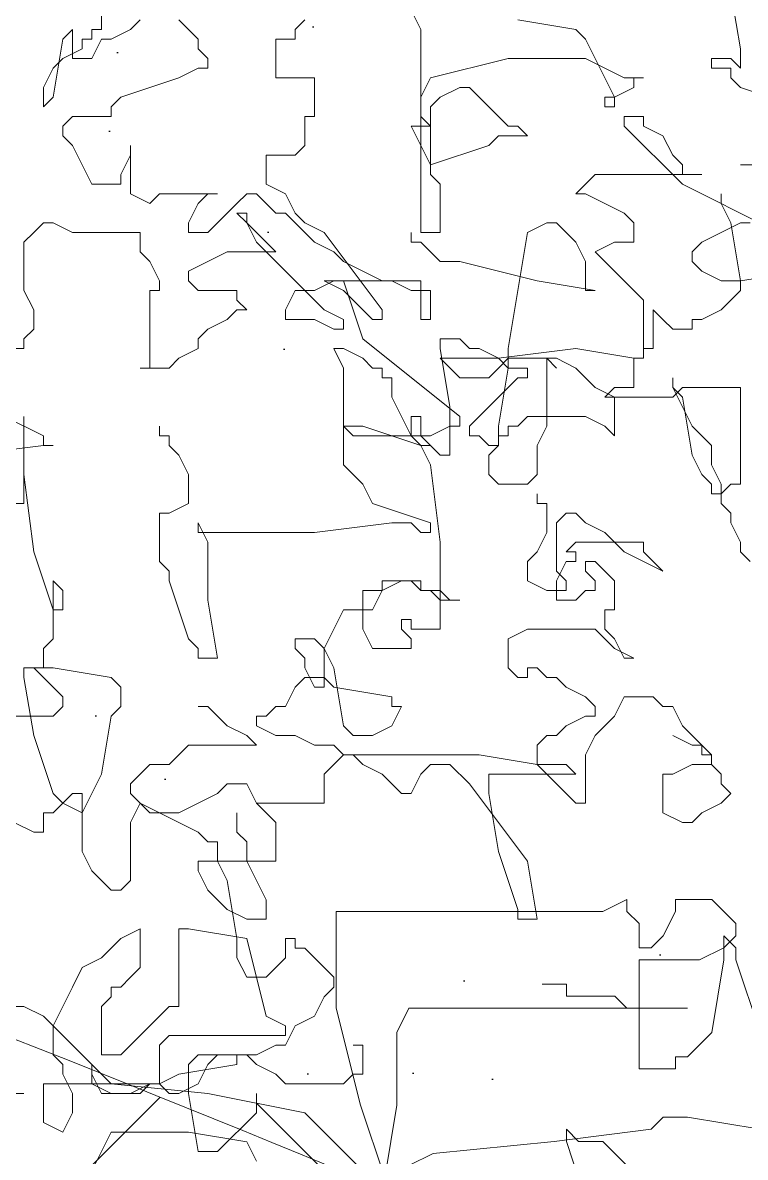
# Model space of a CAD drawing. Extents: x -95 to 325, y -1215 to -918.
# Drawn here: x 26.58 to 31.46, y -1082.41 to -1074.75 of the extents above; entities that cross this region are included whole.
import ezdxf

# ---------------------------------------------------------------- set-up
doc = ezdxf.new("R2010")
doc.units = 0
doc.layers.get('0').update_dxf_attribs({"linetype": 'CONTINUOUS'})
doc.layers.add('福建茶', color=76, linetype='CONTINUOUS')
doc.layers.add('马尼拉草', color=80, linetype='CONTINUOUS')

# ---------------------------------------------------------------- blocks, each defined once
blk = doc.blocks.new('tulia')
at = {"color": 3, "lineweight": 0}
for p, q in [((210.1475, 269.595), (210.0281, 269.953)), ((211.4376, 269.4535), (211.0557, 269.8351)), ((211.0434, 269.774), (210.9836, 269.4159)), ((211.1628, 269.4159), (211.0434, 269.774)), ((209.8489, 269.7143), (209.9684, 269.595)), ((210.9239, 269.7143), (210.8045, 269.6546)), ((211.3421, 269.7397), (211.6286, 269.4535)), ((211.6763, 269.692), (211.724, 269.5966)), ((212.4401, 269.6443), (212.4879, 269.7397)), ((210.8045, 269.6546), (210.2073, 269.595)), ((211.8195, 269.5966), (211.8673, 269.6443)), ((211.8673, 269.6443), (211.9627, 269.6443)), ((211.9627, 269.6443), (212.0105, 269.358)), ((212.3924, 269.5489), (212.4401, 269.6443)), ((210.2073, 269.595), (209.7295, 269.5353)), ((209.9684, 269.595), (210.0878, 269.595)), ((210.0878, 269.595), (210.1475, 269.5353)), ((210.1475, 269.5353), (210.1475, 269.595)), ((211.724, 269.5012), (211.8195, 269.5966)), ((211.724, 269.5966), (212.0105, 269.5489)), ((209.5503, 269.4756), (209.192, 269.5353)), ((209.7295, 269.5353), (209.6698, 269.4756)), ((212.0105, 269.5489), (212.3924, 269.5489)), ((212.5834, 269.4535), (212.6311, 269.5489)), ((212.6311, 269.5489), (212.7266, 269.5012)), ((209.6698, 269.4756), (209.5503, 269.4756)), ((211.6763, 269.4535), (211.724, 269.5012)), ((212.7266, 269.5012), (212.7266, 269.3103)), ((210.9836, 269.4159), (210.9836, 269.0579)), ((211.2822, 268.9385), (211.1628, 269.4159)), ((211.915, 269.358), (211.4376, 269.4535)), ((211.6286, 269.4535), (211.6763, 269.4057)), ((211.6763, 269.358), (211.6763, 269.4535)), ((211.6763, 269.4057), (211.6763, 269.358)), ((212.5834, 269.358), (212.5834, 269.4535)), ((212.3924, 269.3103), (211.915, 269.358)), ((211.9627, 269.3103), (212.0582, 269.358)), ((212.0105, 269.358), (212.0105, 269.2149)), ((212.0582, 269.358), (212.106, 269.358)), ((212.106, 269.358), (212.1537, 269.3103)), ((212.2014, 269.3103), (212.2492, 269.358)), ((212.2969, 269.358), (212.2014, 269.3103)), ((212.2492, 269.358), (212.3924, 269.358)), ((212.4401, 269.358), (212.2969, 269.358)), ((212.3924, 269.358), (212.4879, 269.3103)), ((212.4879, 269.2626), (212.4401, 269.358)), ((212.6311, 269.2626), (212.5834, 269.358)), ((213.5859, 269.358), (212.8221, 269.358)), ((212.8221, 269.358), (212.8698, 269.358)), ((211.2466, 269.3103), (211.1989, 269.2626)), ((211.5331, 269.3103), (211.2466, 269.3103)), ((211.5808, 269.2626), (211.5331, 269.3103)), ((211.915, 269.2149), (211.9627, 269.3103)), ((212.1537, 269.3103), (212.0582, 269.2626)), ((212.1537, 269.3103), (212.1537, 269.1195)), ((212.2014, 269.3103), (212.1537, 269.3103)), ((212.7266, 269.3103), (212.2014, 269.3103)), ((212.4401, 269.2626), (212.3924, 269.3103)), ((212.4879, 269.3103), (212.4879, 269.2149)), ((209.61, 269.1772), (209.61, 269.2369)), ((209.61, 269.2369), (209.7892, 269.2369)), ((209.7892, 269.2369), (209.7892, 268.6998)), ((211.1989, 269.2626), (211.1511, 269.2626)), ((211.1511, 269.2626), (211.1511, 269.1195)), ((211.6763, 269.2149), (211.5808, 269.2626)), ((212.0582, 269.2626), (211.7718, 269.2149)), ((212.4879, 269.2149), (212.4401, 269.2626)), ((212.4879, 269.2149), (212.4879, 269.2626)), ((212.6311, 269.2149), (212.6311, 269.2626)), ((211.724, 269.1672), (211.6763, 269.2149)), ((211.7718, 269.2149), (211.7718, 269.1672)), ((211.8673, 269.1672), (211.915, 269.2149)), ((212.0105, 269.2149), (211.9627, 269.1672)), ((212.5356, 269.1672), (212.4879, 269.2149)), ((212.6788, 269.1672), (212.6311, 269.2149)), ((209.4309, 269.0579), (209.5503, 269.1772)), ((209.5503, 269.1772), (209.61, 269.1772)), ((211.6763, 269.1672), (211.5808, 269.1195)), ((211.9627, 269.1672), (211.6763, 269.1672)), ((211.7718, 269.1672), (211.724, 269.1672)), ((211.8195, 269.1672), (211.8673, 269.1672)), ((212.2969, 269.1195), (212.3447, 269.1672)), ((212.3447, 269.1672), (212.4401, 269.1672)), ((212.4401, 269.1672), (212.4401, 268.9287)), ((212.6311, 269.0718), (212.5356, 269.1672)), ((212.6788, 269.0241), (212.6788, 269.1672)), ((211.1511, 269.1195), (211.1989, 269.1195)), ((211.5331, 269.1195), (211.4853, 269.0241)), ((211.5808, 269.1195), (211.5331, 269.1195)), ((212.106, 269.0718), (211.5331, 269.0718)), ((211.5331, 269.0718), (211.5331, 269.0241)), ((212.1537, 269.1195), (212.106, 269.0718)), ((212.2014, 269.0241), (212.2969, 269.1195)), ((212.7266, 268.9764), (212.6311, 269.0718)), ((209.192, 269.0579), (209.3114, 268.6998)), ((209.3712, 268.6998), (209.4309, 269.0579)), ((210.9836, 269.0579), (210.9239, 268.9385)), ((211.4853, 269.0241), (211.3898, 268.9764)), ((211.5331, 269.0241), (211.6286, 268.9764)), ((212.1537, 268.9764), (212.2014, 269.0241)), ((212.6311, 268.9287), (212.6788, 269.0241)), ((211.3898, 268.9764), (211.3421, 268.881)), ((211.6286, 268.9764), (211.724, 268.5948)), ((212.106, 268.9287), (212.1537, 268.9764)), ((212.8221, 268.9287), (212.7266, 268.9764)), ((210.9239, 268.9385), (209.5503, 268.9385)), ((209.5503, 268.9385), (209.8489, 268.9385)), ((209.8489, 268.9385), (209.9086, 268.8788)), ((211.2822, 268.4611), (211.2822, 268.9385)), ((212.0582, 268.5471), (212.0582, 268.9287)), ((212.0582, 268.9287), (212.106, 268.9287)), ((212.4401, 268.9287), (212.3924, 268.881)), ((212.5834, 268.8333), (212.6311, 268.9287)), ((212.9176, 268.9287), (212.8221, 268.9287)), ((209.9086, 268.8788), (210.1475, 268.8788)), ((210.1475, 268.8788), (210.1475, 268.8192)), ((211.3421, 268.881), (211.2944, 268.8333)), ((212.3924, 268.881), (212.3924, 268.8333)), ((210.1475, 268.8192), (210.267, 268.8192)), ((211.2944, 268.8333), (211.2944, 268.7856)), ((212.3447, 268.8333), (212.2969, 268.7856)), ((212.3924, 268.8333), (212.3447, 268.8333)), ((212.5356, 268.7379), (212.5834, 268.8333)), ((211.2944, 268.7856), (211.3421, 268.7379)), ((211.3421, 268.7379), (211.3898, 268.6902)), ((211.5331, 268.6902), (211.5808, 268.7379)), ((211.5808, 268.7379), (211.6286, 268.7856)), ((211.6286, 268.7856), (211.724, 268.7856)), ((211.724, 268.7856), (211.7718, 268.6902)), ((212.2969, 268.7856), (212.2492, 268.7379)), ((212.2492, 268.7379), (212.2492, 268.5471)), ((212.4401, 268.6902), (212.5356, 268.7379)), ((209.3114, 268.6998), (209.3114, 268.6401)), ((209.3712, 268.5805), (209.3712, 268.6998)), ((209.4906, 268.6998), (209.3712, 268.6401)), ((209.7892, 268.6998), (209.4906, 268.6998)), ((211.3898, 268.6902), (211.4376, 268.6425)), ((211.5331, 268.5948), (211.5331, 268.6902)), ((211.7718, 268.6902), (211.7718, 268.5948)), ((212.3447, 268.5948), (212.4401, 268.6902)), ((209.3114, 268.6401), (209.3712, 268.5805)), ((209.3712, 268.6401), (209.3114, 268.5805)), ((209.6698, 268.5805), (209.7295, 268.6401)), ((209.7295, 268.6401), (209.7892, 268.6401)), ((209.7892, 268.6401), (209.7892, 268.5208)), ((211.4376, 268.6425), (211.4853, 268.6425)), ((211.4853, 268.6425), (211.4853, 268.5948)), ((209.3114, 268.5805), (209.3114, 268.5208)), ((209.61, 268.4611), (209.6698, 268.5805)), ((211.4853, 268.5948), (211.5331, 268.5948)), ((211.724, 268.5948), (212.0105, 268.5471)), ((211.7718, 268.5948), (211.8195, 268.3085)), ((212.2492, 268.5471), (212.3447, 268.5948)), ((209.3114, 268.5208), (209.3712, 268.4611)), ((209.7892, 268.5208), (209.8489, 268.4611)), ((212.0105, 268.5471), (212.0582, 268.5471)), ((209.3712, 268.4611), (209.4309, 268.4014)), ((209.61, 268.4014), (209.61, 268.4611)), ((209.8489, 268.4611), (209.8489, 268.4014)), ((209.8489, 268.4014), (209.9684, 268.4611)), ((209.9684, 268.4611), (211.2822, 268.4611)), ((210.3395, 268.2131), (210.2918, 268.4994)), ((210.2918, 268.4994), (210.3873, 268.4994)), ((210.3873, 268.4994), (210.3873, 268.4517)), ((211.6286, 268.4039), (211.6286, 268.4994)), ((211.6286, 268.4994), (211.724, 268.4994)), ((211.724, 268.4994), (211.8195, 268.4517)), ((209.4309, 268.4014), (209.61, 268.4014)), ((210.3873, 268.4517), (210.4828, 268.1654)), ((211.6763, 268.3085), (211.6286, 268.4039)), ((211.8195, 268.4517), (211.915, 268.3562)), ((211.915, 268.3562), (211.9627, 268.2608)), ((212.2969, 268.3085), (212.3447, 268.3562)), ((212.3447, 268.3562), (212.3924, 268.3562)), ((212.3924, 268.3562), (212.4401, 268.3085)), ((211.724, 268.2131), (211.6763, 268.3085)), ((211.8195, 268.3085), (211.8673, 268.2131)), ((212.2969, 268.0223), (212.2969, 268.3085)), ((212.4401, 268.3085), (212.4879, 268.2608)), ((211.9627, 268.2608), (211.9627, 268.2131)), ((212.4879, 268.2608), (212.5356, 268.1654)), ((210.626, 267.8315), (210.3395, 268.2131)), ((211.9627, 268.2131), (211.5808, 268.2131)), ((211.5808, 268.2131), (211.5808, 268.0223)), ((211.724, 268.1177), (211.724, 268.2131)), ((211.8673, 268.2131), (211.8673, 268.1177)), ((210.4828, 268.1654), (210.5305, 267.8792)), ((211.7718, 268.07), (211.724, 268.1177)), ((211.8673, 268.1177), (211.915, 268.1177)), ((211.915, 268.1177), (211.9627, 268.07)), ((212.5356, 268.1654), (212.5356, 267.8792)), ((211.7718, 267.9746), (211.7718, 268.07)), ((211.9627, 268.07), (212.0582, 268.0223)), ((212.7266, 267.9746), (212.7266, 268.07)), ((212.7266, 268.07), (212.7743, 268.07)), ((212.7743, 268.07), (212.8698, 268.0223)), ((209.4802, 267.9746), (209.528, 268.0223)), ((209.528, 268.0223), (209.5757, 268.0223)), ((209.5757, 268.0223), (209.6712, 267.9746)), ((211.5808, 268.0223), (211.6763, 267.9269)), ((212.0582, 268.0223), (212.1537, 267.9746)), ((212.2492, 267.9269), (212.2969, 268.0223)), ((209.3847, 267.9269), (209.4802, 267.9746)), ((209.6712, 267.9746), (209.6712, 267.7838)), ((211.9627, 267.9269), (212.0582, 267.9746)), ((212.0582, 267.9746), (212.2014, 267.9746)), ((212.1537, 267.9746), (212.2492, 267.9269)), ((212.2014, 267.9746), (212.2492, 267.9269)), ((212.5356, 267.9746), (212.4879, 267.8792)), ((212.6311, 267.9269), (212.5356, 267.9746)), ((212.6311, 267.9269), (212.6788, 267.9746)), ((212.6788, 267.9746), (212.7266, 267.9746)), ((209.337, 267.8792), (209.3847, 267.9269)), ((210.0531, 267.6884), (210.0531, 267.9269)), ((210.0531, 267.9269), (210.1008, 267.9269)), ((210.1008, 267.9269), (210.1963, 267.8315)), ((211.3421, 267.7838), (211.3421, 267.9269)), ((211.3421, 267.9269), (211.6763, 267.9269)), ((211.6763, 267.9269), (211.724, 267.8315)), ((211.8673, 267.8792), (211.9627, 267.9269)), ((212.2492, 267.9269), (212.2969, 267.8792)), ((212.5834, 267.8792), (212.6311, 267.9269)), ((212.6788, 267.8792), (212.6311, 267.9269)), ((209.3847, 267.8315), (209.337, 267.8792)), ((210.5305, 267.8792), (210.5305, 267.7838)), ((210.9124, 267.8792), (210.8647, 267.7838)), ((210.9602, 267.8792), (210.9124, 267.8792)), ((211.0079, 267.8315), (210.9602, 267.8792)), ((211.8195, 267.8315), (211.8673, 267.8792)), ((212.2969, 267.8792), (212.2969, 267.8315)), ((212.4879, 267.8792), (212.4401, 267.7838)), ((212.5356, 267.8792), (212.5834, 267.8792)), ((212.7743, 267.593), (212.6788, 267.8792)), ((209.3847, 267.7838), (209.3847, 267.8315)), ((209.4325, 267.7361), (209.3847, 267.7838)), ((209.6234, 267.7838), (209.528, 267.7361)), ((209.6712, 267.7838), (209.6234, 267.7838)), ((210.5305, 267.7838), (210.1008, 267.7838)), ((210.1008, 267.7838), (210.1486, 267.7361)), ((210.1963, 267.8315), (210.2441, 267.7838)), ((210.2441, 267.7838), (210.2918, 267.7361)), ((210.7215, 267.7361), (210.626, 267.8315)), ((210.8647, 267.7838), (210.817, 267.7361)), ((211.0557, 267.7838), (211.0079, 267.8315)), ((211.1511, 267.7361), (211.0557, 267.7838)), ((211.2944, 267.7361), (211.3421, 267.7838)), ((211.724, 267.8315), (211.8195, 267.8315)), ((212.2969, 267.8315), (212.2014, 267.7361)), ((212.4401, 267.7838), (212.3924, 267.4976)), ((209.4325, 267.6884), (209.4325, 267.7361)), ((209.528, 267.7361), (209.4325, 267.7361)), ((209.4325, 267.7361), (209.4325, 267.6884)), ((210.1486, 267.7361), (210.2918, 267.7361)), ((210.2918, 267.7361), (210.2918, 267.6407)), ((210.2918, 267.7361), (210.5783, 267.6884)), ((210.817, 267.7361), (210.7215, 267.7361)), ((211.1989, 267.6884), (211.1511, 267.7361)), ((211.2466, 267.6884), (211.2944, 267.7361)), ((212.106, 267.7361), (212.0105, 267.6407)), ((212.2014, 267.7361), (212.106, 267.7361)), ((209.4802, 267.6884), (209.4325, 267.6884)), ((209.4325, 267.6884), (209.4802, 267.6407)), ((209.4802, 267.6407), (209.4802, 267.6884)), ((210.0054, 267.593), (210.0531, 267.6884)), ((210.5783, 267.6884), (211.2466, 267.6884)), ((211.2466, 267.6884), (211.1989, 267.6884)), ((211.2944, 267.6407), (211.2466, 267.6884)), ((209.528, 267.6407), (209.4802, 267.6407)), ((209.4802, 267.6407), (209.5757, 267.5453)), ((209.6234, 267.593), (209.528, 267.6407)), ((210.2918, 267.6407), (210.2441, 267.593)), ((211.3898, 267.6407), (211.2944, 267.6407)), ((211.4853, 267.593), (211.3898, 267.6407)), ((212.0105, 267.6407), (211.6763, 267.6407)), ((211.6763, 267.6407), (211.724, 267.593)), ((209.9099, 267.4976), (210.0054, 267.593)), ((210.1963, 267.593), (210.1486, 267.5453)), ((210.2441, 267.593), (210.1963, 267.593)), ((211.1034, 267.593), (211.0079, 267.5453)), ((211.1989, 267.593), (211.1034, 267.593)), ((211.2466, 267.5453), (211.1989, 267.593)), ((211.5808, 267.593), (211.4853, 267.593)), ((211.6763, 267.5453), (211.5808, 267.593)), ((211.724, 267.593), (211.8195, 267.5453)), ((212.8221, 267.3067), (212.7743, 267.593)), ((209.5757, 267.5453), (209.6234, 267.4498)), ((210.1486, 267.5453), (210.0531, 267.4976)), ((211.0079, 267.5453), (210.9602, 267.4498)), ((211.2944, 267.259), (211.2466, 267.5453)), ((211.6763, 267.4976), (211.6763, 267.5453)), ((211.8195, 267.5453), (211.915, 267.4498)), ((209.6234, 267.4498), (209.6712, 267.4498)), ((209.6712, 267.4498), (209.7189, 267.4021)), ((209.8621, 267.4021), (209.9099, 267.4976)), ((210.0531, 267.4976), (210.0054, 267.4976)), ((210.0054, 267.4976), (210.0054, 267.4498)), ((210.0054, 267.4498), (210.0531, 267.4021)), ((210.9602, 267.4498), (211.0079, 267.4498)), ((211.0079, 267.4498), (211.0079, 267.4021)), ((211.4853, 267.3544), (211.5331, 267.4498)), ((211.5331, 267.4498), (211.5808, 267.4498)), ((211.5808, 267.4498), (211.6286, 267.4976)), ((211.6286, 267.4976), (211.6763, 267.4976)), ((211.915, 267.4498), (211.9627, 267.4498)), ((212.3924, 267.4976), (212.3447, 267.4498)), ((212.3447, 267.4498), (212.3447, 267.3544)), ((212.6788, 267.4976), (212.6311, 267.4498)), ((212.6311, 267.4498), (212.6311, 267.4021)), ((213.013, 267.4976), (212.6788, 267.4976)), ((209.7189, 267.4021), (209.8621, 267.4021)), ((210.0531, 267.4021), (210.1486, 267.3544)), ((211.0079, 267.4021), (211.2944, 267.3544)), ((212.6311, 267.4021), (212.6788, 267.3544)), ((210.1486, 267.3544), (210.1963, 267.3067)), ((211.2944, 267.3544), (211.3421, 267.3067)), ((211.3421, 267.1636), (211.3421, 267.3544)), ((211.3421, 267.3544), (211.3898, 267.3544)), ((211.3898, 267.3544), (211.4376, 267.259)), ((211.4376, 267.3067), (211.4853, 267.3544)), ((212.3447, 267.3544), (212.3924, 267.3067)), ((212.6788, 267.3544), (212.7743, 267.259)), ((210.1963, 267.3067), (210.2441, 267.3067)), ((210.2441, 267.3067), (210.2918, 267.259)), ((210.3395, 267.259), (210.3395, 267.3067)), ((210.3395, 267.3067), (210.3873, 267.3067)), ((210.3873, 267.3067), (210.435, 267.259)), ((211.3421, 267.3067), (211.4376, 267.3067)), ((212.3924, 267.3067), (212.6788, 267.259)), ((212.8221, 267.259), (212.8221, 267.3067)), ((210.2918, 267.259), (210.3395, 267.259)), ((210.435, 267.259), (210.435, 267.1159)), ((211.3421, 267.1636), (211.2944, 267.259)), ((211.4376, 267.259), (211.4376, 267.2113)), ((212.6788, 267.259), (212.7743, 267.259)), ((212.7743, 267.259), (212.7266, 267.259)), ((212.7266, 267.259), (212.7266, 267.1636)), ((212.7743, 267.259), (212.8221, 267.259)), ((209.9099, 267.1636), (209.8144, 267.2113)), ((209.8144, 267.2113), (209.8621, 267.2113)), ((209.8621, 267.2113), (209.9099, 267.1159)), ((211.4376, 267.2113), (211.4853, 267.1636)), ((211.915, 266.9251), (211.8673, 267.2113)), ((211.8673, 267.2113), (211.9627, 267.2113)), ((211.9627, 267.2113), (211.9627, 267.1636)), ((210.0054, 267.0682), (209.9099, 267.1636)), ((209.9099, 267.1159), (209.9576, 267.0682)), ((210.435, 267.1159), (210.3395, 267.0682)), ((210.9124, 267.1159), (210.9124, 267.1636)), ((210.9124, 267.1636), (211.1034, 267.1636)), ((210.9602, 267.0682), (210.9124, 267.1159)), ((211.1034, 267.1636), (211.1511, 267.0682)), ((211.2944, 267.0682), (211.3421, 267.1636)), ((211.3898, 267.1159), (211.3421, 267.1636)), ((211.4853, 267.1159), (211.3898, 267.1159)), ((211.4853, 267.1636), (211.4853, 267.1159)), ((211.9627, 267.1636), (212.0105, 267.1159)), ((212.0105, 267.1159), (212.106, 266.8297)), ((212.7266, 267.1636), (212.6788, 267.1159)), ((212.6788, 267.1159), (212.6788, 266.8297)), ((209.9576, 267.0682), (209.9576, 266.9728)), ((210.3395, 267.0682), (210.0054, 267.0682)), ((210.7692, 266.6389), (210.7692, 267.0682)), ((210.7692, 267.0682), (210.9124, 267.0682)), ((210.9124, 267.0682), (210.9124, 267.0205)), ((210.9602, 267.0205), (210.9602, 267.0682)), ((211.1511, 267.0682), (211.1511, 266.8774)), ((211.2466, 266.9728), (211.2944, 267.0682)), ((210.9124, 267.0205), (210.9602, 267.0205)), ((209.9576, 266.9728), (209.9099, 266.9728)), ((209.9099, 266.9728), (209.9099, 266.8297)), ((211.0557, 266.8774), (211.1034, 266.9728)), ((211.1034, 266.9728), (211.2466, 266.9728)), ((212.6311, 266.8774), (212.6311, 266.9728)), ((212.6311, 266.9728), (212.6788, 266.9728)), ((212.6788, 266.9728), (212.7743, 266.6866)), ((210.0531, 266.8774), (210.1008, 266.9251)), ((210.1008, 266.9251), (210.1963, 266.9251)), ((210.1963, 266.9251), (210.1963, 266.8297)), ((210.7215, 266.9251), (210.6737, 266.9251)), ((210.6737, 266.9251), (210.7692, 266.9251)), ((210.7692, 266.8774), (210.7215, 266.9251)), ((210.7692, 266.9251), (210.817, 266.8774)), ((211.915, 266.6389), (211.915, 266.9251)), ((210.0054, 266.8297), (210.0054, 266.8774)), ((210.0054, 266.8774), (210.0531, 266.8774)), ((210.1486, 266.8297), (210.1486, 266.8774)), ((210.1486, 266.8774), (210.2441, 266.8774)), ((210.2441, 266.8774), (210.3395, 266.8297)), ((210.8647, 266.8774), (210.7692, 266.8774)), ((210.817, 266.8774), (210.8647, 266.8774)), ((210.9124, 266.8297), (210.8647, 266.8774)), ((210.8647, 266.8774), (210.8647, 266.8297)), ((210.9602, 266.8297), (211.0557, 266.8774)), ((211.1511, 266.8774), (211.0557, 266.8774)), ((211.0557, 266.8774), (211.0557, 266.8297)), ((212.6788, 266.8297), (212.6311, 266.8774)), ((209.7667, 266.6866), (209.6712, 266.782)), ((209.6712, 266.782), (209.7667, 266.7343)), ((209.9099, 266.8297), (210.0054, 266.7343)), ((210.0531, 266.782), (210.0054, 266.8297)), ((210.0531, 266.7343), (210.0531, 266.782)), ((210.1963, 266.8297), (210.1486, 266.7343)), ((210.1963, 266.782), (210.1486, 266.8297)), ((210.1963, 266.5435), (210.1963, 266.782)), ((210.3395, 266.8297), (210.3395, 266.7343)), ((210.8647, 266.8297), (210.9602, 266.8297)), ((211.0557, 266.8297), (210.9124, 266.8297)), ((212.106, 266.8297), (212.106, 266.782)), ((212.106, 266.782), (212.1537, 266.7343)), ((209.2893, 266.6866), (209.2415, 266.7343)), ((209.7667, 266.7343), (209.8621, 266.6866)), ((210.0054, 266.7343), (210.0531, 266.7343)), ((210.1486, 266.7343), (210.1008, 266.7343)), ((210.1008, 266.7343), (210.1008, 266.6866)), ((210.3395, 266.7343), (210.2918, 266.6866)), ((212.1537, 266.7343), (212.1537, 266.4958)), ((209.2893, 266.6389), (209.2893, 266.6866)), ((209.7667, 266.6389), (209.7667, 266.6866)), ((209.8621, 266.6866), (209.9576, 266.5912)), ((210.1008, 266.6866), (210.1486, 266.6866)), ((210.1486, 266.6866), (210.1008, 266.6389)), ((210.2918, 266.6866), (210.2441, 266.5912)), ((212.7743, 266.6866), (212.8221, 266.3049)), ((209.337, 266.5435), (209.2893, 266.6389)), ((210.1008, 266.6389), (209.7667, 266.6389)), ((210.817, 266.2572), (210.7692, 266.6389)), ((211.9627, 266.5435), (211.915, 266.6389)), ((209.9576, 266.5912), (210.0531, 266.5435)), ((210.2441, 266.5912), (210.2441, 266.448)), ((210.817, 266.5435), (210.817, 266.5912)), ((210.817, 266.5912), (210.8647, 266.5912)), ((210.8647, 266.5912), (210.9124, 266.5435)), ((211.0079, 266.5435), (211.3898, 266.5912)), ((211.3898, 266.5912), (211.9627, 266.5912)), ((211.9627, 266.5912), (211.9627, 266.5435)), ((209.337, 266.4958), (209.337, 266.5435)), ((209.3847, 266.448), (209.337, 266.4958)), ((210.0531, 266.5435), (210.1008, 266.4958)), ((210.1008, 266.4958), (210.1486, 266.4958)), ((210.1486, 266.4958), (210.1963, 266.5435)), ((211.1034, 266.448), (210.817, 266.5435)), ((210.9124, 266.5435), (211.0079, 266.5435)), ((212.106, 266.4958), (212.0105, 266.448)), ((212.1537, 266.4958), (212.106, 266.4958)), ((209.3847, 266.3526), (209.3847, 266.448)), ((210.2441, 266.448), (210.2918, 266.448)), ((210.2918, 266.448), (210.2918, 266.4003)), ((211.1511, 266.3526), (211.1034, 266.448)), ((212.0105, 266.448), (212.0105, 266.3049)), ((212.8221, 266.0187), (212.8221, 266.448)), ((212.8221, 266.448), (212.8698, 266.448)), ((209.337, 266.3526), (209.3847, 266.4003)), ((209.3847, 266.4003), (209.4325, 266.4003)), ((209.4325, 266.4003), (209.4325, 266.3526)), ((209.2893, 265.8756), (209.2893, 266.3526)), ((209.2893, 266.3526), (209.337, 266.3526)), ((209.4325, 266.2572), (209.3847, 266.3526)), ((209.4325, 266.3526), (209.4802, 266.3049)), ((210.2918, 266.3049), (210.3395, 266.3526)), ((210.3395, 266.3526), (210.4828, 266.3526)), ((210.4828, 266.3526), (210.5305, 266.3049)), ((211.2466, 266.2572), (211.1511, 266.3526)), ((209.4802, 266.3049), (209.528, 266.2095)), ((210.2918, 266.1618), (210.2918, 266.3049)), ((210.5305, 266.3049), (210.5305, 266.2095)), ((212.0105, 266.3049), (212.0582, 266.2095)), ((212.8221, 266.3049), (212.8221, 266.0187)), ((209.4325, 266.1618), (209.4325, 266.2572)), ((210.8647, 266.1618), (210.817, 266.2572)), ((211.2466, 265.7802), (211.2466, 266.2572)), ((209.528, 266.0664), (209.4325, 266.1618)), ((209.528, 266.2095), (209.5757, 265.9233)), ((210.2441, 266.0664), (210.2918, 266.1618)), ((210.5305, 266.2095), (210.4828, 266.1618)), ((210.4828, 266.1618), (210.4828, 266.1141)), ((210.4828, 266.0664), (210.4828, 266.1618)), ((210.4828, 266.1618), (210.5305, 266.1618)), ((210.5305, 266.1618), (210.5783, 266.1141)), ((210.7215, 265.971), (210.7215, 266.2095)), ((210.7215, 266.2095), (210.7692, 266.2095)), ((210.7692, 266.2095), (210.817, 266.1618)), ((210.817, 266.1618), (210.8647, 266.1141)), ((210.8647, 266.1618), (210.817, 266.1618)), ((210.817, 266.1618), (210.8647, 266.1618)), ((210.9124, 266.1141), (210.8647, 266.1618)), ((211.1511, 266.0664), (210.8647, 266.1618)), ((210.8647, 266.1618), (210.9124, 266.1141)), ((212.0582, 266.2095), (212.106, 266.1618)), ((212.106, 266.1618), (212.106, 266.1141)), ((212.7266, 266.1618), (212.6788, 266.1618)), ((212.6788, 266.1618), (212.7266, 266.1618)), ((213.1085, 266.2095), (212.7266, 266.1618)), ((212.7266, 266.1618), (212.7266, 266.1141)), ((209.9576, 266.0664), (209.9099, 266.1141)), ((209.9099, 266.1141), (209.9099, 265.9233)), ((210.4828, 266.1141), (210.435, 266.1141)), ((210.435, 266.1141), (210.435, 266.0664)), ((210.5783, 266.1141), (210.626, 266.1141)), ((210.626, 266.1141), (210.626, 266.0664)), ((210.7215, 266.0664), (210.817, 266.1141)), ((210.817, 266.1141), (211.1989, 266.1141)), ((210.8647, 266.1141), (210.8647, 266.0187)), ((210.9124, 266.0187), (210.9124, 266.1141)), ((210.9124, 266.1141), (210.9602, 266.0187)), ((211.1989, 266.1141), (211.2466, 266.0664)), ((212.106, 266.1141), (212.1537, 266.1141)), ((212.1537, 266.1141), (212.1537, 266.0664)), ((212.7266, 266.1141), (212.9176, 266.0187)), ((209.5757, 265.971), (209.528, 266.0664)), ((210.0531, 266.0187), (209.9576, 266.0664)), ((210.2441, 265.7325), (210.2441, 266.0664)), ((210.3873, 266.0664), (210.3395, 266.0187)), ((210.435, 266.0664), (210.3873, 266.0664)), ((210.435, 265.7802), (210.4828, 266.0664)), ((210.626, 266.0664), (210.5783, 266.0187)), ((210.6737, 266.0187), (210.6737, 266.0664)), ((210.6737, 266.0664), (210.7215, 266.0664)), ((211.2466, 266.0664), (211.1511, 266.0664)), ((210.3395, 266.0187), (210.0531, 266.0187)), ((210.5783, 266.0187), (210.4828, 265.9233)), ((211.1511, 265.6371), (210.6737, 266.0187)), ((210.8647, 266.0187), (210.9124, 266.0187)), ((210.9602, 266.0187), (211.0079, 265.9233)), ((209.6234, 265.8756), (209.5757, 265.971)), ((210.7692, 265.6848), (210.7215, 265.971)), ((209.6234, 265.9233), (209.5757, 265.8756)), ((209.5757, 265.9233), (209.6234, 265.8756)), ((209.9576, 265.9233), (209.6234, 265.9233)), ((209.9099, 265.9233), (210.0054, 265.8756)), ((209.9099, 265.8756), (209.9576, 265.9233)), ((210.4828, 265.9233), (210.3873, 265.8279)), ((211.0079, 265.9233), (211.0079, 265.8279)), ((209.5757, 265.8756), (209.2893, 265.8756)), ((209.6234, 265.8756), (209.6234, 265.8279)), ((209.6234, 265.8279), (209.6234, 265.8756)), ((209.8144, 265.7325), (209.8144, 265.8756)), ((209.8144, 265.8756), (209.9099, 265.8756)), ((210.0054, 265.8756), (210.0531, 265.8279)), ((210.0531, 265.8279), (210.1008, 265.7802)), ((210.3873, 265.8279), (210.3395, 265.8279)), ((210.3395, 265.8279), (210.3395, 265.7802)), ((210.4828, 265.7802), (210.5305, 265.8279)), ((210.5305, 265.8279), (210.6737, 265.8279)), ((210.6737, 265.8279), (210.7692, 265.7325)), ((211.0079, 265.8279), (211.0557, 265.8279)), ((211.0557, 265.8279), (211.0557, 265.7802)), ((210.1008, 265.7802), (210.1963, 265.7325)), ((210.1963, 265.7802), (210.2441, 265.7325)), ((210.3395, 265.7802), (210.435, 265.7802)), ((210.435, 265.7325), (210.435, 265.7802)), ((210.435, 265.7802), (210.4828, 265.7325)), ((210.435, 265.7325), (210.4828, 265.7802)), ((211.0557, 265.7802), (211.1034, 265.7802)), ((211.1034, 265.7802), (211.1511, 265.7325)), ((211.2944, 265.6848), (211.2466, 265.7802)), ((212.106, 265.7802), (212.0582, 265.7325)), ((212.2492, 265.7802), (212.106, 265.7802)), ((212.2014, 265.3985), (212.2014, 265.7802)), ((212.2014, 265.7802), (212.2492, 265.7802)), ((209.7667, 265.6848), (209.7667, 265.7325)), ((209.7667, 265.7325), (209.8144, 265.7325)), ((209.8144, 265.7325), (209.7667, 265.7325)), ((209.7667, 265.7325), (209.7667, 265.4462)), ((210.1008, 265.6848), (209.8144, 265.7325)), ((210.4828, 265.7325), (210.1008, 265.6848)), ((210.1963, 265.7325), (210.435, 265.7325)), ((210.435, 265.6848), (210.435, 265.7325)), ((210.4828, 265.7325), (210.5783, 265.6848)), ((210.7692, 265.7325), (210.4828, 265.7325)), ((211.1511, 265.7325), (211.2466, 265.6848)), ((212.0582, 265.7325), (211.9627, 265.6848)), ((209.7189, 265.4939), (209.7189, 265.6848)), ((209.7189, 265.6848), (209.7667, 265.6848)), ((210.3873, 265.3985), (210.435, 265.6848)), ((210.5783, 265.6848), (210.626, 265.6848)), ((210.626, 265.6848), (210.6737, 265.6371)), ((210.7692, 265.6371), (210.7692, 265.6848)), ((211.2466, 265.6848), (211.2944, 265.6848)), ((211.9627, 265.6848), (211.9627, 265.6371)), ((212.9176, 265.6848), (212.8221, 265.6848)), ((212.8221, 265.6848), (212.8221, 265.6371)), ((210.6737, 265.6371), (210.7692, 265.6371)), ((211.2466, 265.3508), (211.1511, 265.6371)), ((211.9627, 265.6371), (211.915, 265.5894)), ((212.8221, 265.6371), (212.7743, 265.5894)), ((209.528, 265.5417), (209.528, 265.5894)), ((209.528, 265.5894), (209.6234, 265.5894)), ((209.6234, 265.5894), (209.6712, 265.5417)), ((211.2466, 265.5417), (211.2466, 265.5894)), ((211.2466, 265.5894), (211.2944, 265.5894)), ((211.2944, 265.5894), (211.3898, 265.5417)), ((211.915, 265.5894), (211.8195, 265.5417)), ((212.7743, 265.5894), (212.7743, 265.4939)), ((209.337, 265.4462), (209.3847, 265.4939)), ((209.3847, 265.4939), (209.4802, 265.5417)), ((209.4802, 265.5417), (209.528, 265.5417)), ((209.6712, 265.5417), (209.7189, 265.4939)), ((210.8647, 265.5417), (210.817, 265.5417)), ((210.817, 265.5417), (210.817, 265.3985)), ((210.8647, 265.3508), (210.8647, 265.5417)), ((211.0557, 265.4939), (211.0557, 265.5417)), ((211.0557, 265.5417), (211.1034, 265.5417)), ((211.3421, 265.1123), (211.0557, 265.4939)), ((211.1034, 265.5417), (211.1511, 265.4939)), ((211.1511, 265.4939), (211.2466, 265.3985)), ((211.3421, 265.4939), (211.2466, 265.5417)), ((211.3898, 265.4462), (211.3421, 265.4939)), ((211.3898, 265.5417), (211.5331, 265.5417)), ((211.5331, 265.4939), (211.4853, 265.3985)), ((211.5331, 265.5417), (211.5331, 265.4939)), ((211.7718, 265.4939), (211.724, 265.4939)), ((211.724, 265.4939), (211.7718, 265.4462)), ((211.8195, 265.5417), (211.7718, 265.4939)), ((212.7743, 265.4939), (212.8221, 265.3985)), ((209.2893, 265.3985), (209.337, 265.4462)), ((209.7667, 265.4462), (209.8144, 265.3985)), ((211.6763, 265.16), (211.3898, 265.4462)), ((211.7718, 265.4462), (211.7718, 265.3985)), ((209.2893, 265.3508), (209.2893, 265.3985)), ((209.8144, 265.3985), (209.9099, 265.3031)), ((210.2918, 265.3508), (210.0054, 265.3985)), ((210.0054, 265.3985), (210.0531, 265.3985)), ((210.0531, 265.3985), (210.0531, 265.2554)), ((210.3395, 265.1123), (210.3873, 265.3985)), ((210.817, 265.3985), (210.9124, 265.3985)), ((210.9124, 265.3985), (211.0079, 265.3508)), ((211.2466, 265.3985), (211.3421, 265.3508)), ((211.3898, 265.3985), (211.2944, 265.3508)), ((211.4853, 265.3985), (211.3898, 265.3985)), ((211.7718, 265.3985), (211.9627, 265.3985)), ((211.9627, 265.3985), (212.0105, 265.3508)), ((212.1537, 265.3508), (212.1537, 265.3985)), ((212.1537, 265.3985), (212.2014, 265.3985)), ((212.8221, 265.3985), (212.8221, 265.16)), ((209.0028, 265.3031), (209.2893, 265.3508)), ((209.2893, 265.3508), (209.3847, 265.3508)), ((209.337, 265.0646), (209.2893, 265.3508)), ((209.3847, 265.3508), (209.4802, 265.3031)), ((210.6737, 265.2554), (210.2918, 265.3508)), ((211.3421, 265.3508), (210.8647, 265.3508)), ((211.0079, 265.3508), (211.0557, 265.3508)), ((211.0557, 265.3508), (211.1511, 265.3031)), ((211.2944, 265.3508), (211.2466, 265.3508)), ((212.0105, 265.3508), (212.0105, 265.3031)), ((212.2014, 265.2554), (212.1537, 265.3508)), ((209.4802, 265.3031), (209.528, 265.2554)), ((209.9099, 265.3031), (210.0054, 265.2077)), ((211.1511, 265.3031), (211.2466, 265.2554)), ((212.0105, 265.3031), (211.915, 265.2554)), ((209.528, 265.2077), (209.4802, 265.16)), ((209.528, 265.2554), (209.528, 265.2077)), ((210.0054, 265.2077), (209.9099, 265.16)), ((210.0531, 265.2554), (210.1008, 265.16)), ((210.7692, 265.2554), (210.6737, 265.2554)), ((210.817, 265.2077), (210.7692, 265.2554)), ((210.8647, 265.16), (210.817, 265.2077)), ((211.2466, 265.2554), (211.2944, 265.2077)), ((211.2944, 265.2077), (211.3898, 265.16)), ((211.8195, 265.2077), (211.5808, 265.2077)), ((211.5808, 265.2077), (211.6286, 265.16)), ((211.915, 265.2554), (211.8195, 265.2077)), ((212.2492, 265.2077), (212.2014, 265.2554)), ((212.2492, 265.1123), (212.2492, 265.2077)), ((209.5757, 264.8738), (209.0028, 265.16)), ((209.4802, 265.16), (209.2893, 265.0646)), ((209.9099, 265.16), (209.8144, 265.16)), ((209.8144, 265.16), (209.8144, 265.0646)), ((210.1008, 265.16), (210.1963, 265.0646)), ((210.9124, 265.16), (210.8647, 265.16)), ((210.9124, 265.1123), (210.9124, 265.16)), ((211.3898, 265.16), (211.4853, 265.0646)), ((211.6286, 265.16), (211.6763, 265.1123)), ((211.724, 265.0646), (211.6763, 265.16)), ((212.8221, 265.16), (212.7743, 265.1123)), ((210.2441, 265.0646), (210.3395, 265.1123)), ((210.7692, 264.8738), (210.7692, 265.1123)), ((210.7692, 265.1123), (210.8647, 265.1123)), ((210.8647, 265.1123), (210.8647, 264.1105)), ((211.4376, 265.0646), (211.3421, 265.1123)), ((211.6763, 265.1123), (211.724, 265.0646)), ((211.8673, 265.0646), (211.915, 265.1123)), ((211.915, 265.1123), (212.0105, 265.1123)), ((212.0105, 265.1123), (212.0105, 265.0646)), ((212.5834, 265.1123), (212.2492, 265.1123)), ((212.6788, 265.0646), (212.5834, 265.1123)), ((212.7743, 265.1123), (212.7266, 265.0646)), ((209.2893, 265.0646), (209.2415, 265.0646)), ((209.3847, 264.9692), (209.337, 265.0646)), ((209.8144, 265.0646), (209.8621, 265.0169)), ((210.1963, 265.0646), (210.2441, 265.0646)), ((211.4853, 265.0169), (211.4376, 265.0646)), ((211.4853, 265.0646), (211.5331, 265.0169)), ((211.724, 265.0646), (211.724, 265.0169)), ((211.7718, 265.0169), (211.724, 265.0646)), ((211.7718, 264.9692), (211.8673, 265.0646)), ((212.0105, 265.0646), (211.9627, 264.9692)), ((212.7266, 265.0646), (212.6788, 265.0646)), ((209.8621, 265.0169), (209.9576, 264.9692)), ((211.5331, 264.9215), (211.4853, 265.0169)), ((211.5331, 265.0169), (211.5808, 265.0169)), ((211.5808, 265.0169), (211.6763, 264.9215)), ((211.724, 265.0169), (211.7718, 265.0169)), ((209.3847, 264.9215), (209.3847, 264.9692)), ((209.9576, 264.9692), (210.0531, 264.9215)), ((211.724, 264.9215), (211.7718, 264.9692)), ((211.9627, 264.9692), (211.915, 264.9215)), ((212.1537, 264.9215), (212.2014, 264.9692)), ((212.2014, 264.9692), (212.2969, 264.9215)), ((209.8621, 264.5876), (209.5757, 264.8738)), ((210.0531, 264.8738), (210.0054, 264.8261)), ((210.0531, 264.9215), (210.1008, 264.9215)), ((210.1008, 264.9215), (210.0531, 264.8738)), ((210.817, 264.8261), (210.7692, 264.8738)), ((211.6286, 264.8738), (211.5331, 264.9215)), ((211.6286, 264.7307), (211.6286, 264.8738)), ((211.6763, 264.9215), (211.724, 264.9215)), ((211.915, 264.9215), (211.8673, 264.9215)), ((211.8673, 264.9215), (212.1537, 264.9215)), ((212.2969, 264.9215), (212.2969, 264.683)), ((212.3447, 264.8261), (212.3447, 264.8738)), ((212.3447, 264.8738), (212.4879, 264.8738)), ((212.4879, 264.8738), (212.5834, 264.683)), ((210.0054, 264.8261), (209.4802, 264.8261)), ((209.4802, 264.8261), (209.5757, 264.8261)), ((209.5757, 264.8261), (209.5757, 264.7784)), ((210.817, 264.4921), (210.817, 264.8261)), ((212.2969, 264.7307), (212.3447, 264.8261)), ((209.1938, 264.7784), (209.2893, 264.7784)), ((209.5757, 264.7784), (209.6234, 264.7307)), ((210.817, 264.7784), (210.5305, 264.683)), ((210.8647, 264.683), (210.817, 264.7784)), ((209.6234, 264.7307), (209.6712, 264.6353)), ((211.4376, 264.683), (211.4853, 264.7307)), ((211.4853, 264.7307), (211.6286, 264.7307)), ((212.2969, 264.683), (212.2969, 264.7307)), ((210.5305, 264.683), (210.4828, 264.6353)), ((210.9124, 264.5876), (210.8647, 264.683)), ((211.4376, 264.5399), (211.4376, 264.683)), ((212.5834, 264.683), (212.6311, 264.6353)), ((209.6712, 264.6353), (209.7667, 264.5876)), ((210.4828, 264.6353), (210.3395, 264.6353)), ((210.3395, 264.6353), (210.3873, 264.5876)), ((212.6311, 264.6353), (212.6311, 264.5876)), ((209.7667, 264.5876), (209.7667, 264.5399)), ((209.7667, 264.5399), (209.8621, 264.5399)), ((209.8621, 264.5399), (209.8621, 264.5876)), ((210.3873, 264.5876), (210.435, 264.5876)), ((210.435, 264.5876), (210.5305, 264.4921)), ((210.8647, 264.5399), (210.817, 264.5876)), ((210.817, 264.5876), (210.9124, 264.5876)), ((210.8647, 264.4444), (210.8647, 264.5399)), ((211.3898, 264.349), (211.3898, 264.5399)), ((211.3898, 264.5399), (211.4376, 264.5399)), ((212.3924, 264.5399), (212.3924, 264.4921)), ((212.5834, 264.5399), (212.3924, 264.5399)), ((212.6311, 264.5876), (212.5834, 264.5399)), ((209.0028, 264.4921), (209.2893, 264.3967)), ((209.9099, 264.4444), (209.9099, 264.4921)), ((209.9099, 264.4921), (209.9576, 264.4921)), ((209.9576, 264.4921), (209.9576, 264.4444)), ((210.5305, 264.4921), (210.5783, 264.4444)), ((210.7692, 264.4444), (210.817, 264.4921)), ((212.3924, 264.4921), (212.3447, 264.4444)), ((212.6788, 264.4444), (212.7266, 264.4921)), ((212.7266, 264.4921), (212.7266, 264.3967)), ((209.9099, 264.4444), (209.8144, 264.3967)), ((209.9576, 264.349), (209.9099, 264.4444)), ((209.9576, 264.4444), (209.9099, 264.4444)), ((210.5783, 264.4444), (210.626, 264.3967)), ((210.6737, 264.3967), (210.7692, 264.4444)), ((210.817, 264.349), (210.8647, 264.4444)), ((212.3447, 264.4444), (212.0582, 264.349)), ((212.6311, 264.1582), (212.6788, 264.4444)), ((209.2893, 264.3967), (209.337, 264.349)), ((209.8144, 264.3967), (209.8144, 264.349)), ((210.626, 264.3967), (210.6737, 264.3967)), ((212.7266, 264.3967), (212.6788, 264.3013)), ((209.337, 264.349), (209.337, 264.3013)), ((209.8144, 264.349), (209.7667, 264.349)), ((209.7667, 264.349), (209.8621, 264.349)), ((209.8621, 264.349), (209.9576, 264.3013)), ((210.0531, 264.1582), (209.9576, 264.349)), ((210.435, 264.2536), (210.817, 264.349)), ((211.5808, 264.349), (211.3898, 264.349)), ((211.5808, 264.1582), (211.5808, 264.349)), ((212.0582, 264.349), (211.9627, 264.3013)), ((209.337, 264.2536), (209.2893, 264.3013)), ((209.2893, 264.3013), (209.2893, 264.2059)), ((209.337, 264.3013), (209.4325, 264.3013)), ((209.4325, 264.3013), (209.4325, 264.2536)), ((209.9576, 264.3013), (210.0531, 264.2536)), ((211.9627, 264.3013), (211.915, 264.3013)), ((211.915, 264.3013), (211.915, 264.2536)), ((212.6788, 264.3013), (212.6311, 264.2536)), ((209.2893, 264.2059), (209.337, 263.9197)), ((209.4325, 264.2536), (209.337, 264.2536)), ((210.0531, 264.2536), (210.435, 264.2536)), ((211.915, 264.2536), (211.9627, 264.2059)), ((211.9627, 264.2059), (211.9627, 264.1582)), ((212.4401, 264.1582), (212.4879, 264.2536)), ((212.4879, 264.2536), (212.5834, 264.2536)), ((212.6311, 264.2536), (212.5356, 264.2059)), ((212.5356, 264.2059), (212.5356, 264.1582)), ((212.5834, 264.2536), (212.5834, 264.1105)), ((210.1008, 264.1105), (210.0531, 264.1582)), ((211.4853, 264.1105), (211.4853, 264.1582)), ((211.4853, 264.1582), (211.5808, 264.1582)), ((211.9627, 264.1582), (212.0105, 264.1105)), ((212.2969, 264.1105), (212.3924, 264.1582)), ((212.3924, 264.1582), (212.4401, 264.1582)), ((212.5356, 264.1582), (212.4879, 264.1582)), ((212.4879, 264.1582), (212.4879, 264.1105)), ((212.5834, 264.1105), (212.6311, 264.1582)), ((210.3873, 264.0628), (210.1008, 264.1105)), ((210.8647, 264.1105), (210.9124, 264.0151)), ((211.4376, 264.0628), (211.4853, 264.1105)), ((212.0105, 264.1105), (212.0582, 264.0628)), ((212.2492, 264.0628), (212.2969, 264.1105)), ((212.4879, 264.1105), (212.4401, 264.1105)), ((212.4401, 264.1105), (212.4401, 263.7766))]:
    blk.add_line(p, q, dxfattribs=at)
blk = doc.blocks.new('tuli')
at = {"color": 3}
blk.add_blockref('tulia', (-25.9976, 9.2058), dxfattribs=at)

msp = doc.modelspace()

# ---------------------------------------------------------------- hatches: boundary and pattern name
at = {"layer": '福建茶', "lineweight": 9}
h = msp.add_hatch(dxfattribs=at)
h.set_pattern_fill('NET', color=256, scale=0.7, angle=45, style=0)
edge = h.paths.add_edge_path()
edge.add_line((17.2587, -1079.2499), (9.2764, -1097.2921))
edge.add_line((9.2764, -1097.2921), (80.8174, -1097.2921))
edge.add_line((80.8174, -1097.2921), (75.0215, -1080.9958))
edge.add_spline(control_points=[(75.0215, -1080.9958), (72.2588, -1079.9886), (61.1613, -1076.9656), (41.9041, -1092.7952), (25.4258, -1079.5983), (17.2587, -1079.2499)], knot_values=[77.523286, 77.523286, 77.523286, 77.523286, 86.117672, 112.04479, 137.42757, 137.42757, 137.42757, 137.42757], degree=3, periodic=0)
at = {"layer": '马尼拉草'}
h = msp.add_hatch(dxfattribs=at)
h.set_pattern_fill('AR-SAND', color=256, scale=0.1, style=0)
edge = h.paths.add_edge_path()
edge.add_line((129.1798, -1062.289), (129.1798, -1082.4912))
edge.add_spline(control_points=[(129.1798, -1082.4912), (125.0333, -1080.8128), (112.5299, -1075.9371), (91.7374, -1092.9364), (66.7332, -1072.3854), (41.7291, -1092.9391), (16.7497, -1072.5035), (-7.7416, -1091.997), (-23.6436, -1081.1645), (-31.4869, -1079.539)], knot_values=[26.944979, 26.944979, 26.944979, 26.944979, 39.835418, 65.762535, 91.689652, 117.61677, 143.543887, 169.471017, 193.577857, 193.577857, 193.577857, 193.577857], degree=3, periodic=0)
edge.add_line((-31.4869, -1079.539), (-31.4869, -1059.3369))
edge.add_spline(control_points=[(-31.4869, -1059.3369), (-23.6436, -1060.9624), (-7.7416, -1071.7949), (16.7497, -1052.3013), (41.7291, -1072.7369), (66.7332, -1052.1833), (91.7374, -1072.7343), (112.5299, -1055.735), (125.0333, -1060.6107), (129.1798, -1062.289)], knot_values=[26.944979, 26.944979, 26.944979, 26.944979, 51.051819, 76.978949, 102.906066, 128.833183, 154.760301, 180.687418, 193.577857, 193.577857, 193.577857, 193.577857], degree=3, periodic=0)

# ---------------------------------------------------------------- linework, layer by layer
at = {"layer": '福建茶', "lineweight": 9}
msp.add_open_spline([(-31.4869, -1079.539), (-23.6436, -1081.1645), (-7.7416, -1091.997), (16.7497, -1072.5035), (41.7291, -1092.9391), (66.7332, -1072.3854), (91.7374, -1092.9364), (112.5299, -1075.9371), (125.0333, -1080.8128), (129.1798, -1082.4912)], degree=3, knots=[26.944979, 26.944979, 26.944979, 26.944979, 51.051819, 76.978949, 102.906066, 128.833183, 154.760301, 180.687418, 193.577857, 193.577857, 193.577857, 193.577857], dxfattribs=at)

# ---------------------------------------------------------------- block references
at = {"color": 1, "lineweight": 0, "xscale": 1.369095795671456, "yscale": 1.369095796253532, "zscale": 1.369095795696208, "rotation": 180}
msp.add_blockref('tuli', (282.3699, -700.5974), dxfattribs=at)

doc.saveas('drawing.dxf')
